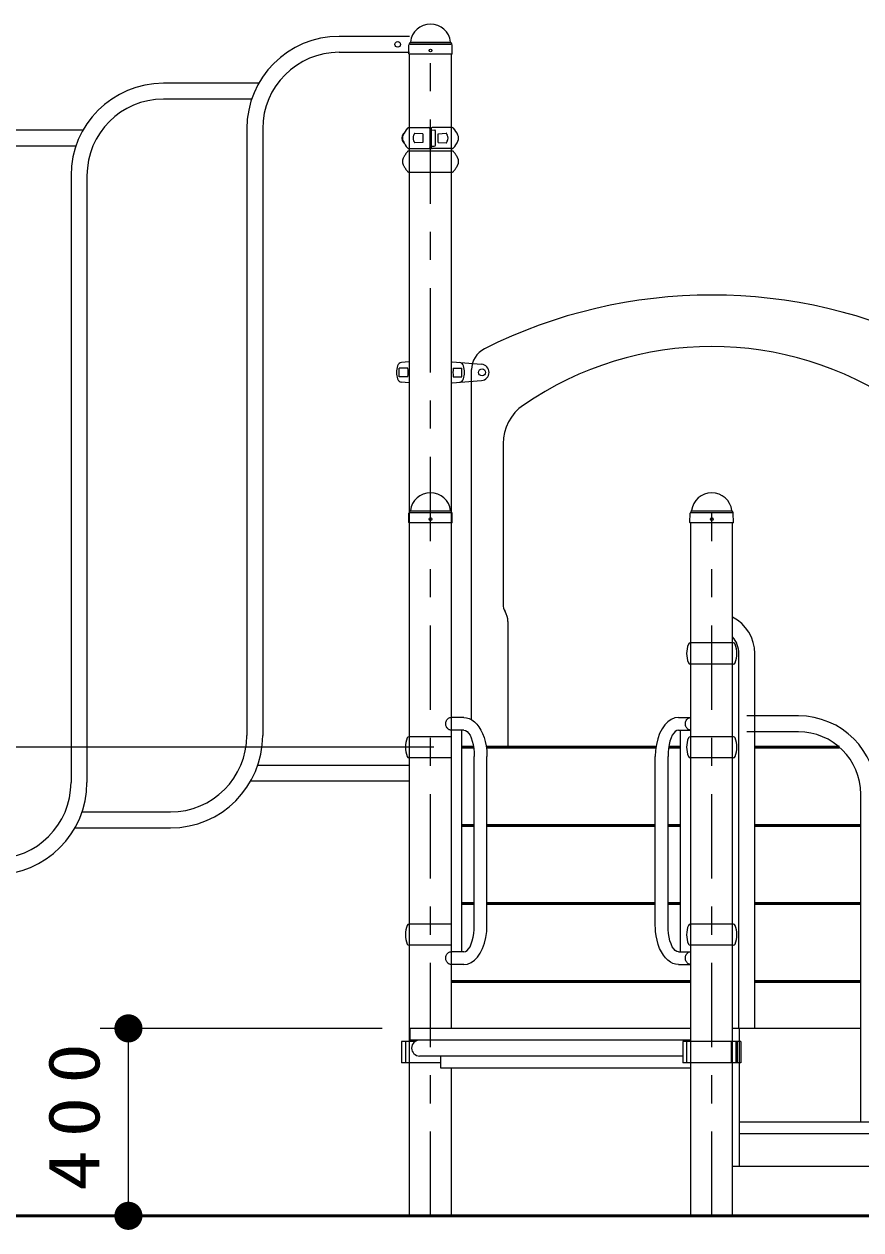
# Model space of a CAD drawing. Units: millimetres on the paper, scale 1:60. Extents: x -385 to 0, y -594 to 267.
# Drawn here: x -145.21 to -115.46, y -110.43 to -67.54 of the extents above; entities that cross this region are included whole.
import ezdxf

# ---------------------------------------------------------------- set-up
doc = ezdxf.new("R2010")
doc.units = ezdxf.units.MM
for name, pattern in [('USER1', [4.5, 2.5, -2]), ('USER2', [6, 3, -1, 1, -1]), ('USER3', [8, 3, -1, 1, -1, 1, -1])]:
    doc.linetypes.add(name, pattern=pattern)
doc.layers.add('LY_1', color=7, linetype='Continuous', lineweight=25)
doc.styles.add('ＭＳ ゴシック', font='')
doc.styles.get('ＭＳ ゴシック').set_extended_font_data('MS Gothic')

# ---------------------------------------------------------------- blocks, each defined once
blk = doc.blocks.new('filled_dot')
at = {"color": 0, "linetype": 'Continuous', "lineweight": -2, "const_width": 1.25}
blk.add_lwpolyline([(-0.625, 0, 1), (0.625, 0, 1)], format="xyb", close=True, dxfattribs=at)

msp = doc.modelspace()

# ---------------------------------------------------------------- linework, layer by layer
at = {"layer": 'LY_1'}
for p, q in [((-131.501, -67.977), (-134.009, -67.977)), ((-131.501, -68.544), (-134.009, -68.544)), ((-131.533, -68.602), (-131.526, -68.271)), ((-131.533, -68.602), (-131.525, -68.61)), ((-129.993, -68.61), (-131.525, -68.61)), ((-131.506, -68.223), (-131.488, -68.205)), ((-131.501, -109.927), (-131.501, -68.61)), ((-130.012, -68.223), (-130.03, -68.205)), ((-130.017, -103.26), (-130.017, -68.61)), ((-129.993, -68.61), (-129.985, -68.602)), ((-129.985, -68.602), (-129.992, -68.271)), ((-136.867, -69.644), (-140.259, -69.644)), ((-137.12, -70.21), (-140.259, -70.21)), ((-143.117, -71.31), (-146.509, -71.31)), ((-137.292, -71.26), (-137.292, -92.844)), ((-136.726, -71.26), (-136.726, -92.844)), ((-131.704, -71.427), (-131.709, -71.427)), ((-131.527, -71.219), (-130.817, -71.219)), ((-131.029, -71.441), (-131.313, -71.426)), ((-131.029, -71.441), (-131.029, -71.746)), ((-130.784, -71.252), (-130.784, -71.935)), ((-130.734, -71.252), (-130.734, -71.935)), ((-130.716, -71.302), (-130.612, -71.307)), ((-129.992, -71.219), (-130.701, -71.219)), ((-130.58, -71.846), (-130.58, -71.341)), ((-130.489, -71.437), (-130.205, -71.422)), ((-130.489, -71.751), (-130.489, -71.437)), ((-143.37, -71.877), (-146.509, -71.877)), ((-131.704, -71.76), (-131.709, -71.76)), ((-131.526, -71.969), (-130.817, -71.969)), ((-131.029, -71.746), (-131.313, -71.761)), ((-130.716, -71.885), (-130.612, -71.88)), ((-129.991, -71.969), (-130.701, -71.969)), ((-130.489, -71.751), (-130.205, -71.765)), ((-143.542, -72.927), (-143.542, -94.51)), ((-142.976, -72.927), (-142.976, -94.51)), ((-131.526, -79.552), (-131.789, -79.575)), ((-129.993, -79.552), (-128.942, -79.637)), ((-129.301, -92.278), (-129.301, -79.83)), ((-131.526, -80.302), (-131.789, -80.279)), ((-129.993, -80.302), (-128.942, -80.217)), ((-128.176, -82.464), (-128.176, -88.179)), ((-131.506, -84.89), (-131.488, -84.871)), ((-130.012, -84.89), (-130.03, -84.871)), ((-121.506, -84.89), (-121.488, -84.871)), ((-120.012, -84.89), (-120.03, -84.871)), ((-131.533, -85.268), (-131.526, -84.938)), ((-131.533, -85.268), (-131.525, -85.277)), ((-129.993, -85.277), (-131.525, -85.277)), ((-129.993, -85.277), (-129.985, -85.268)), ((-129.985, -85.268), (-129.992, -84.938)), ((-121.533, -85.268), (-121.526, -84.938)), ((-121.533, -85.268), (-121.525, -85.277)), ((-119.993, -85.277), (-121.525, -85.277)), ((-121.501, -109.927), (-121.501, -85.277)), ((-120.016, -109.927), (-120.016, -85.277)), ((-119.993, -85.277), (-119.985, -85.268)), ((-119.985, -85.268), (-119.992, -84.938)), ((-128.009, -88.791), (-128.009, -93.26)), ((-119.991, -89.552), (-121.527, -89.552)), ((-119.792, -103.26), (-119.792, -89.927)), ((-119.226, -103.26), (-119.226, -89.927)), ((-119.992, -90.302), (-121.527, -90.302)), ((-129.571, -92.2), (-130.019, -92.2)), ((-121.947, -92.2), (-121.499, -92.2)), ((-117.679, -92.144), (-119.509, -92.144)), ((-130.019, -92.885), (-131.527, -92.885)), ((-129.571, -92.654), (-130.019, -92.654)), ((-130.019, -100.534), (-130.019, -92.654)), ((-129.644, -100.534), (-129.644, -92.654)), ((-121.947, -92.654), (-121.499, -92.654)), ((-121.874, -100.534), (-121.874, -92.654)), ((-119.991, -92.885), (-121.527, -92.885)), ((-117.679, -92.71), (-119.509, -92.71)), ((-136.898, -93.894), (-131.501, -93.894)), ((-130.019, -93.635), (-131.527, -93.635)), ((-129.204, -99.594), (-129.204, -93.594)), ((-128.751, -99.594), (-128.751, -93.594)), ((-122.767, -99.594), (-122.767, -93.594)), ((-122.314, -99.594), (-122.314, -93.594)), ((-119.992, -93.635), (-121.527, -93.635)), ((-137.151, -94.46), (-131.501, -94.46)), ((-115.462, -106.594), (-115.462, -94.927)), ((-143.148, -95.56), (-140.009, -95.56)), ((-143.401, -96.127), (-140.009, -96.127)), ((-130.019, -99.552), (-131.527, -99.552)), ((-119.991, -99.552), (-121.527, -99.552)), ((-130.019, -100.302), (-131.527, -100.302)), ((-119.992, -100.302), (-121.527, -100.302)), ((-129.571, -100.534), (-130.019, -100.534)), ((-121.947, -100.534), (-121.499, -100.534)), ((-129.571, -100.987), (-130.019, -100.987)), ((-121.947, -100.987), (-121.499, -100.987)), ((-131.48, -103.677), (-131.48, -103.26)), ((-121.501, -103.26), (-131.48, -103.26)), ((-115.462, -103.26), (-120.016, -103.26)), ((-119.776, -108.177), (-119.776, -103.26)), ((-131.313, -103.73), (-131.789, -103.73)), ((-131.789, -103.73), (-131.789, -104.48)), ((-131.651, -103.73), (-131.651, -104.48)), ((-121.501, -103.677), (-131.48, -103.677)), ((-119.729, -103.73), (-121.789, -103.73)), ((-121.789, -103.73), (-121.789, -104.48)), ((-121.651, -103.73), (-121.651, -104.48)), ((-120.064, -103.73), (-120.064, -104.48)), ((-119.907, -103.73), (-119.907, -104.48)), ((-119.858, -103.73), (-119.858, -104.48)), ((-119.729, -103.73), (-119.729, -104.48)), ((-130.388, -104.48), (-131.789, -104.48)), ((-121.789, -104.244), (-131.147, -104.244)), ((-130.388, -104.677), (-130.388, -104.244)), ((-119.729, -104.48), (-121.789, -104.48)), ((-121.501, -104.677), (-130.388, -104.677)), ((-130.017, -109.927), (-130.017, -104.677)), ((-106.231, -106.594), (-119.776, -106.594)), ((-106.231, -107.01), (-119.776, -107.01)), ((-111.193, -108.177), (-120.016, -108.177))]:
    msp.add_line(p, q, dxfattribs=at)
at = {"layer": 'LY_1', "lineweight": 13}
for p, q in [((-130.015, -68.252), (-131.504, -68.252)), ((-130.045, -68.193), (-131.471, -68.193)), ((-131.563, -79.773), (-131.872, -79.773)), ((-131.872, -80.081), (-131.872, -79.773)), ((-131.563, -80.081), (-131.872, -80.081)), ((-129.955, -79.773), (-129.647, -79.773)), ((-129.955, -80.081), (-129.647, -80.081)), ((-129.647, -80.081), (-129.647, -79.773)), ((-130.045, -84.86), (-131.471, -84.86)), ((-120.045, -84.86), (-121.471, -84.86)), ((-130.015, -84.918), (-131.504, -84.918)), ((-120.015, -84.918), (-121.504, -84.918)), ((-130.644, -93.26), (-202.501, -93.26)), ((-132.48, -103.26), (-142.501, -103.26)), ((-141.501, -109.927), (-141.501, -103.26))]:
    msp.add_line(p, q, dxfattribs=at)
at = {"layer": 'LY_1', "linetype": 'USER1', "lineweight": 13}
for p, q in [((-130.017, -68.26), (-131.501, -68.26)), ((-130.017, -84.927), (-131.501, -84.927)), ((-120.017, -84.927), (-121.501, -84.927))]:
    msp.add_line(p, q, dxfattribs=at)
at = {"layer": 'LY_1', "linetype": 'USER2', "lineweight": 13}
for p, q in [((-130.759, -109.927), (-130.759, -68.26)), ((-120.759, -109.927), (-120.759, -84.927))]:
    msp.add_line(p, q, dxfattribs=at)
at = {"layer": 'LY_1', "linetype": 'USER3', "lineweight": 13}
for p, q in [((-131.527, -72.052), (-129.992, -72.052)), ((-131.526, -72.802), (-129.991, -72.802))]:
    msp.add_line(p, q, dxfattribs=at)
at = {"layer": 'LY_1', "lineweight": 50}
for p, q in [((-129.228, -93.26), (-129.644, -93.26)), ((-122.743, -93.26), (-128.775, -93.26)), ((-121.874, -93.26), (-122.29, -93.26)), ((-116.217, -93.26), (-119.226, -93.26)), ((-129.204, -96.038), (-129.644, -96.038)), ((-122.767, -96.038), (-128.751, -96.038)), ((-121.874, -96.038), (-122.314, -96.038)), ((-115.462, -96.038), (-119.226, -96.038)), ((-129.204, -98.816), (-129.644, -98.816)), ((-122.767, -98.816), (-128.751, -98.816)), ((-121.874, -98.816), (-122.314, -98.816)), ((-115.462, -98.816), (-119.226, -98.816)), ((-121.501, -101.594), (-130.017, -101.594)), ((-115.462, -101.594), (-119.226, -101.594)), ((-48.375, -109.927), (-186.111, -109.927))]:
    msp.add_line(p, q, dxfattribs=at)
at = {"layer": 'LY_1'}
for points in [[(-130.019, -92.654), (-130.045, -92.652), (-130.07, -92.646), (-130.094, -92.636), (-130.117, -92.623), (-130.139, -92.607), (-130.158, -92.587), (-130.175, -92.565), (-130.189, -92.54), (-130.2, -92.514), (-130.209, -92.486), (-130.214, -92.456), (-130.215, -92.427), (-130.214, -92.397), (-130.209, -92.368), (-130.2, -92.34), (-130.189, -92.314), (-130.175, -92.289), (-130.158, -92.267), (-130.139, -92.247), (-130.117, -92.231), (-130.094, -92.217), (-130.07, -92.208), (-130.045, -92.202), (-130.019, -92.2)], [(-129.571, -92.2), (-129.475, -92.21), (-129.38, -92.239), (-129.287, -92.286), (-129.199, -92.352), (-129.115, -92.435), (-129.038, -92.534), (-128.969, -92.648), (-128.907, -92.775), (-128.855, -92.913), (-128.813, -93.06), (-128.781, -93.215), (-128.761, -93.376), (-128.753, -93.484), (-128.751, -93.594)], [(-121.947, -92.2), (-122.075, -92.217), (-122.2, -92.268), (-122.319, -92.352), (-122.429, -92.466), (-122.527, -92.608), (-122.611, -92.775), (-122.678, -92.961), (-122.727, -93.163), (-122.757, -93.376), (-122.767, -93.594)], [(-121.501, -92.654), (-121.529, -92.651), (-121.556, -92.644), (-121.582, -92.632), (-121.606, -92.617), (-121.629, -92.597), (-121.648, -92.574), (-121.665, -92.549), (-121.678, -92.52), (-121.687, -92.49), (-121.693, -92.459), (-121.695, -92.427), (-121.693, -92.395), (-121.687, -92.364), (-121.678, -92.333), (-121.665, -92.305), (-121.648, -92.279), (-121.629, -92.257), (-121.606, -92.237), (-121.582, -92.222), (-121.556, -92.21), (-121.529, -92.203), (-121.501, -92.2)], [(-129.571, -92.654), (-129.514, -92.665), (-129.458, -92.7), (-129.405, -92.756), (-129.355, -92.833), (-129.312, -92.929), (-129.274, -93.041), (-129.244, -93.167), (-129.222, -93.303), (-129.209, -93.447), (-129.204, -93.594)], [(-121.947, -92.654), (-122.004, -92.665), (-122.06, -92.7), (-122.113, -92.756), (-122.163, -92.833), (-122.206, -92.929), (-122.244, -93.041), (-122.274, -93.167), (-122.296, -93.303), (-122.309, -93.447), (-122.314, -93.594)], [(-129.571, -100.987), (-129.443, -100.97), (-129.318, -100.919), (-129.199, -100.835), (-129.089, -100.721), (-128.991, -100.579), (-128.907, -100.413), (-128.84, -100.226), (-128.791, -100.024), (-128.761, -99.812), (-128.751, -99.594)], [(-129.571, -100.534), (-129.514, -100.522), (-129.458, -100.488), (-129.405, -100.431), (-129.355, -100.354), (-129.312, -100.258), (-129.274, -100.146), (-129.244, -100.02), (-129.222, -99.884), (-129.209, -99.741), (-129.204, -99.594)], [(-121.947, -100.987), (-122.043, -100.977), (-122.138, -100.948), (-122.231, -100.901), (-122.319, -100.835), (-122.403, -100.752), (-122.48, -100.653), (-122.549, -100.539), (-122.611, -100.413), (-122.663, -100.274), (-122.705, -100.127), (-122.737, -99.972), (-122.757, -99.812), (-122.765, -99.703), (-122.767, -99.594)], [(-121.947, -100.534), (-122.004, -100.522), (-122.06, -100.488), (-122.113, -100.431), (-122.163, -100.354), (-122.206, -100.258), (-122.244, -100.146), (-122.274, -100.02), (-122.296, -99.884), (-122.309, -99.741), (-122.314, -99.594)], [(-130.019, -100.987), (-130.045, -100.985), (-130.07, -100.979), (-130.094, -100.97), (-130.117, -100.957), (-130.139, -100.94), (-130.158, -100.92), (-130.175, -100.898), (-130.189, -100.874), (-130.2, -100.847), (-130.209, -100.819), (-130.214, -100.79), (-130.215, -100.76), (-130.214, -100.731), (-130.209, -100.702), (-130.2, -100.673), (-130.189, -100.647), (-130.175, -100.622), (-130.158, -100.6), (-130.139, -100.58), (-130.117, -100.564), (-130.094, -100.551), (-130.07, -100.541), (-130.045, -100.535), (-130.019, -100.534)], [(-121.501, -100.987), (-121.529, -100.984), (-121.556, -100.977), (-121.583, -100.965), (-121.607, -100.95), (-121.629, -100.93), (-121.649, -100.907), (-121.665, -100.881), (-121.678, -100.853), (-121.688, -100.822), (-121.693, -100.791), (-121.695, -100.759), (-121.693, -100.727), (-121.687, -100.695), (-121.677, -100.665), (-121.664, -100.637), (-121.647, -100.611), (-121.627, -100.588), (-121.605, -100.569), (-121.58, -100.554), (-121.554, -100.543), (-121.527, -100.536), (-121.499, -100.534)]]:
    msp.add_lwpolyline(points, dxfattribs=at)
for centre, radius in [((-131.926, -68.26), 0.1), ((-130.759, -68.477), 0.05), ((-128.926, -79.927), 0.125), ((-130.759, -85.143), 0.05), ((-120.759, -85.143), 0.05)]:
    msp.add_circle(centre, radius, dxfattribs=at)
for centre, radius, start, end in [((-130.759, -68.26), 0.72, 90, 173.3676), ((-130.759, -68.26), 0.72, 6.6324, 90), ((-134.009, -71.26), 3.283, 90, 180), ((-131.521, -68.172), 0.0467, 315, 353.3676), ((-129.997, -68.172), 0.0467, 186.6324, 225), ((-134.009, -71.26), 2.717, 90, 180), ((-131.456, -68.272), 0.07, 135, 178.996), ((-130.062, -68.272), 0.07, 1.0039, 45), ((-140.259, -72.927), 3.283, 90, 180), ((-140.259, -72.927), 2.717, 90, 180), ((-131.509, -71.594), 0.267, 143.1301, 216.8699), ((-131.509, -71.594), 0.25, 154.4416, 205.5584), ((-130.682, -71.989), 1.167, 140.2209, 154.4416), ((-131.709, -71.444), 0.0167, 90, 143.1301), ((-131.527, -71.285), 0.0667, 90, 140.2209), ((-131.15, -71.594), 0.232, 154.6994, 205.3006), ((-130.304, -71.993), 1.167, 151.385, 154.6994), ((-131.314, -71.442), 0.0167, 87, 151.385), ((-130.817, -71.252), 0.0333, 0, 90), ((-130.701, -71.252), 0.0333, 90, 180), ((-130.717, -71.319), 0.0167, 87, 180), ((-130.613, -71.341), 0.0333, 1.0841, 87), ((-130.204, -71.438), 0.0167, 28.6151, 93), ((-131.214, -71.989), 1.167, 25.5584, 28.6151), ((-130.387, -71.594), 0.25, 334.4416, 25.5584), ((-129.991, -71.285), 0.0667, 39.7791, 90), ((-130.836, -71.989), 1.167, 25.5584, 39.7791), ((-130.009, -71.594), 0.25, 334.4416, 25.5584), ((-130.682, -71.198), 1.167, 205.5584, 219.7791), ((-131.709, -71.744), 0.0167, 216.8699, 270), ((-131.527, -71.902), 0.0667, 219.7791, 270), ((-130.304, -71.194), 1.167, 205.3006, 208.615), ((-131.314, -71.745), 0.0167, 208.615, 273), ((-130.817, -71.935), 0.0333, 270, 0), ((-130.717, -71.869), 0.0167, 180, 273), ((-130.701, -71.935), 0.0333, 180, 270), ((-130.613, -71.846), 0.0333, 273, 358.9158), ((-130.204, -71.749), 0.0167, 267, 331.385), ((-131.214, -71.198), 1.167, 331.385, 334.4416), ((-129.991, -71.902), 0.0667, 270, 320.2209), ((-130.836, -71.198), 1.167, 320.2209, 334.4416), ((-120.759, -95.241), 18.065, 63.4265, 116.5735), ((-128.467, -79.83), 0.833, 116.5735, 180), ((-120.759, -90.816), 11.807, 55.454, 124.546), ((-131.134, -79.927), 0.833, 163.8038, 196.1962), ((-131.774, -79.741), 0.167, 95, 163.8038), ((-129.744, -79.741), 0.167, 16.1962, 85), ((-130.384, -79.927), 0.833, 343.8037, 16.1962), ((-128.967, -79.927), 0.291, 275, 85), ((-131.774, -80.113), 0.167, 196.1962, 265), ((-129.744, -80.113), 0.167, 275, 343.8037), ((-126.509, -82.464), 1.667, 124.546, 180), ((-130.759, -84.927), 0.72, 90, 173.3676), ((-130.759, -84.927), 0.72, 6.6324, 90), ((-120.759, -84.927), 0.72, 90, 173.3676), ((-120.759, -84.927), 0.72, 6.6324, 90), ((-131.456, -84.939), 0.07, 135, 178.996), ((-131.521, -84.838), 0.0467, 315, 353.3676), ((-129.997, -84.838), 0.0467, 186.6324, 225), ((-130.062, -84.939), 0.07, 1.0039, 45), ((-121.456, -84.939), 0.07, 135, 178.996), ((-121.521, -84.838), 0.0467, 315, 353.3676), ((-119.997, -84.838), 0.0467, 186.6324, 225), ((-120.062, -84.939), 0.07, 1.0039, 45), ((-127.676, -88.179), 0.5, 180, 210.4503), ((-128.717, -88.791), 0.708, 0, 30.4504), ((-120.676, -89.927), 1.45, 0, 62.9979), ((-120.716, -89.927), 0.935, 159.1971, 200.8029), ((-121.527, -89.619), 0.0667, 90, 159.1971), ((-120.676, -89.927), 0.883, 0, 41.8166), ((-119.991, -89.619), 0.0667, 20.8029, 90), ((-120.802, -89.927), 0.935, 339.1971, 20.8029), ((-121.527, -90.235), 0.0667, 200.8029, 270), ((-119.991, -90.235), 0.0667, 270, 339.1971), ((-117.679, -94.927), 2.783, 0, 90), ((-140.009, -92.844), 3.283, 270, 0), ((-140.009, -92.844), 2.717, 270, 0), ((-130.716, -93.26), 0.935, 159.1971, 200.8029), ((-131.527, -92.952), 0.0667, 90, 159.1971), ((-120.716, -93.26), 0.935, 159.1971, 200.8029), ((-121.527, -92.952), 0.0667, 90, 159.1971), ((-119.991, -92.952), 0.0667, 20.8029, 90), ((-120.802, -93.26), 0.935, 339.1971, 20.8029), ((-117.679, -94.927), 2.217, 0, 90), ((-131.527, -93.569), 0.0667, 200.8029, 270), ((-121.527, -93.569), 0.0667, 200.8029, 270), ((-119.991, -93.569), 0.0667, 270, 339.1971), ((-146.259, -94.51), 3.283, 270, 0), ((-146.259, -94.51), 2.717, 270, 0), ((-130.716, -99.927), 0.935, 159.1971, 200.8029), ((-131.527, -99.619), 0.0667, 90, 159.1971), ((-120.716, -99.927), 0.935, 159.1971, 200.8029), ((-121.527, -99.619), 0.0667, 90, 159.1971), ((-119.991, -99.619), 0.0667, 20.8029, 90), ((-120.802, -99.927), 0.935, 339.1971, 20.8029), ((-131.527, -100.235), 0.0667, 200.8029, 270), ((-121.527, -100.235), 0.0667, 200.8029, 270), ((-119.991, -100.235), 0.0667, 270, 339.1971), ((-131.147, -103.96), 0.283, 90, 270)]:
    msp.add_arc(centre, radius, start, end, dxfattribs=at)
at = {"layer": 'LY_1', "linetype": 'USER3', "lineweight": 13}
for centre, radius, start, end in [((-131.509, -72.427), 0.25, 154.4416, 205.5584), ((-130.682, -72.822), 1.167, 140.2209, 154.4416), ((-131.527, -72.119), 0.0667, 90, 140.2209), ((-129.991, -72.119), 0.0667, 39.7791, 90), ((-130.836, -72.822), 1.167, 25.5584, 39.7791), ((-130.009, -72.427), 0.25, 334.4416, 25.5584), ((-130.682, -72.031), 1.167, 205.5584, 219.7791), ((-131.527, -72.735), 0.0667, 219.7791, 270), ((-129.991, -72.735), 0.0667, 270, 320.2209), ((-130.836, -72.031), 1.167, 320.2209, 334.4416)]:
    msp.add_arc(centre, radius, start, end, dxfattribs=at)
at = {"layer": 'LY_1', "lineweight": 13}
for centre, start, end in [((-133.697, -79.927), 355.8705, 4.1295), ((-127.821, -79.927), 175.8705, 184.1295)]:
    msp.add_arc(centre, 2.139, start, end, dxfattribs=at)

# ---------------------------------------------------------------- block references
at = {"layer": 'LY_1', "lineweight": 13, "xscale": 0.4, "yscale": 0.4}
for p, rotation in [((-141.501, -103.26), 270), ((-141.501, -109.927), 90)]:
    msp.add_blockref('filled_dot', p, dxfattribs=dict(at, rotation=rotation))

# ---------------------------------------------------------------- texts
at = {"layer": 'LY_1', "insert": (-142.501, -106.177), "char_height": 1.833, "attachment_point": 8, "rotation": 90, "style": 'ＭＳ ゴシック'}
msp.add_mtext('\\T1.33;\\W1.15;400', dxfattribs=at)

doc.saveas('drawing.dxf')
